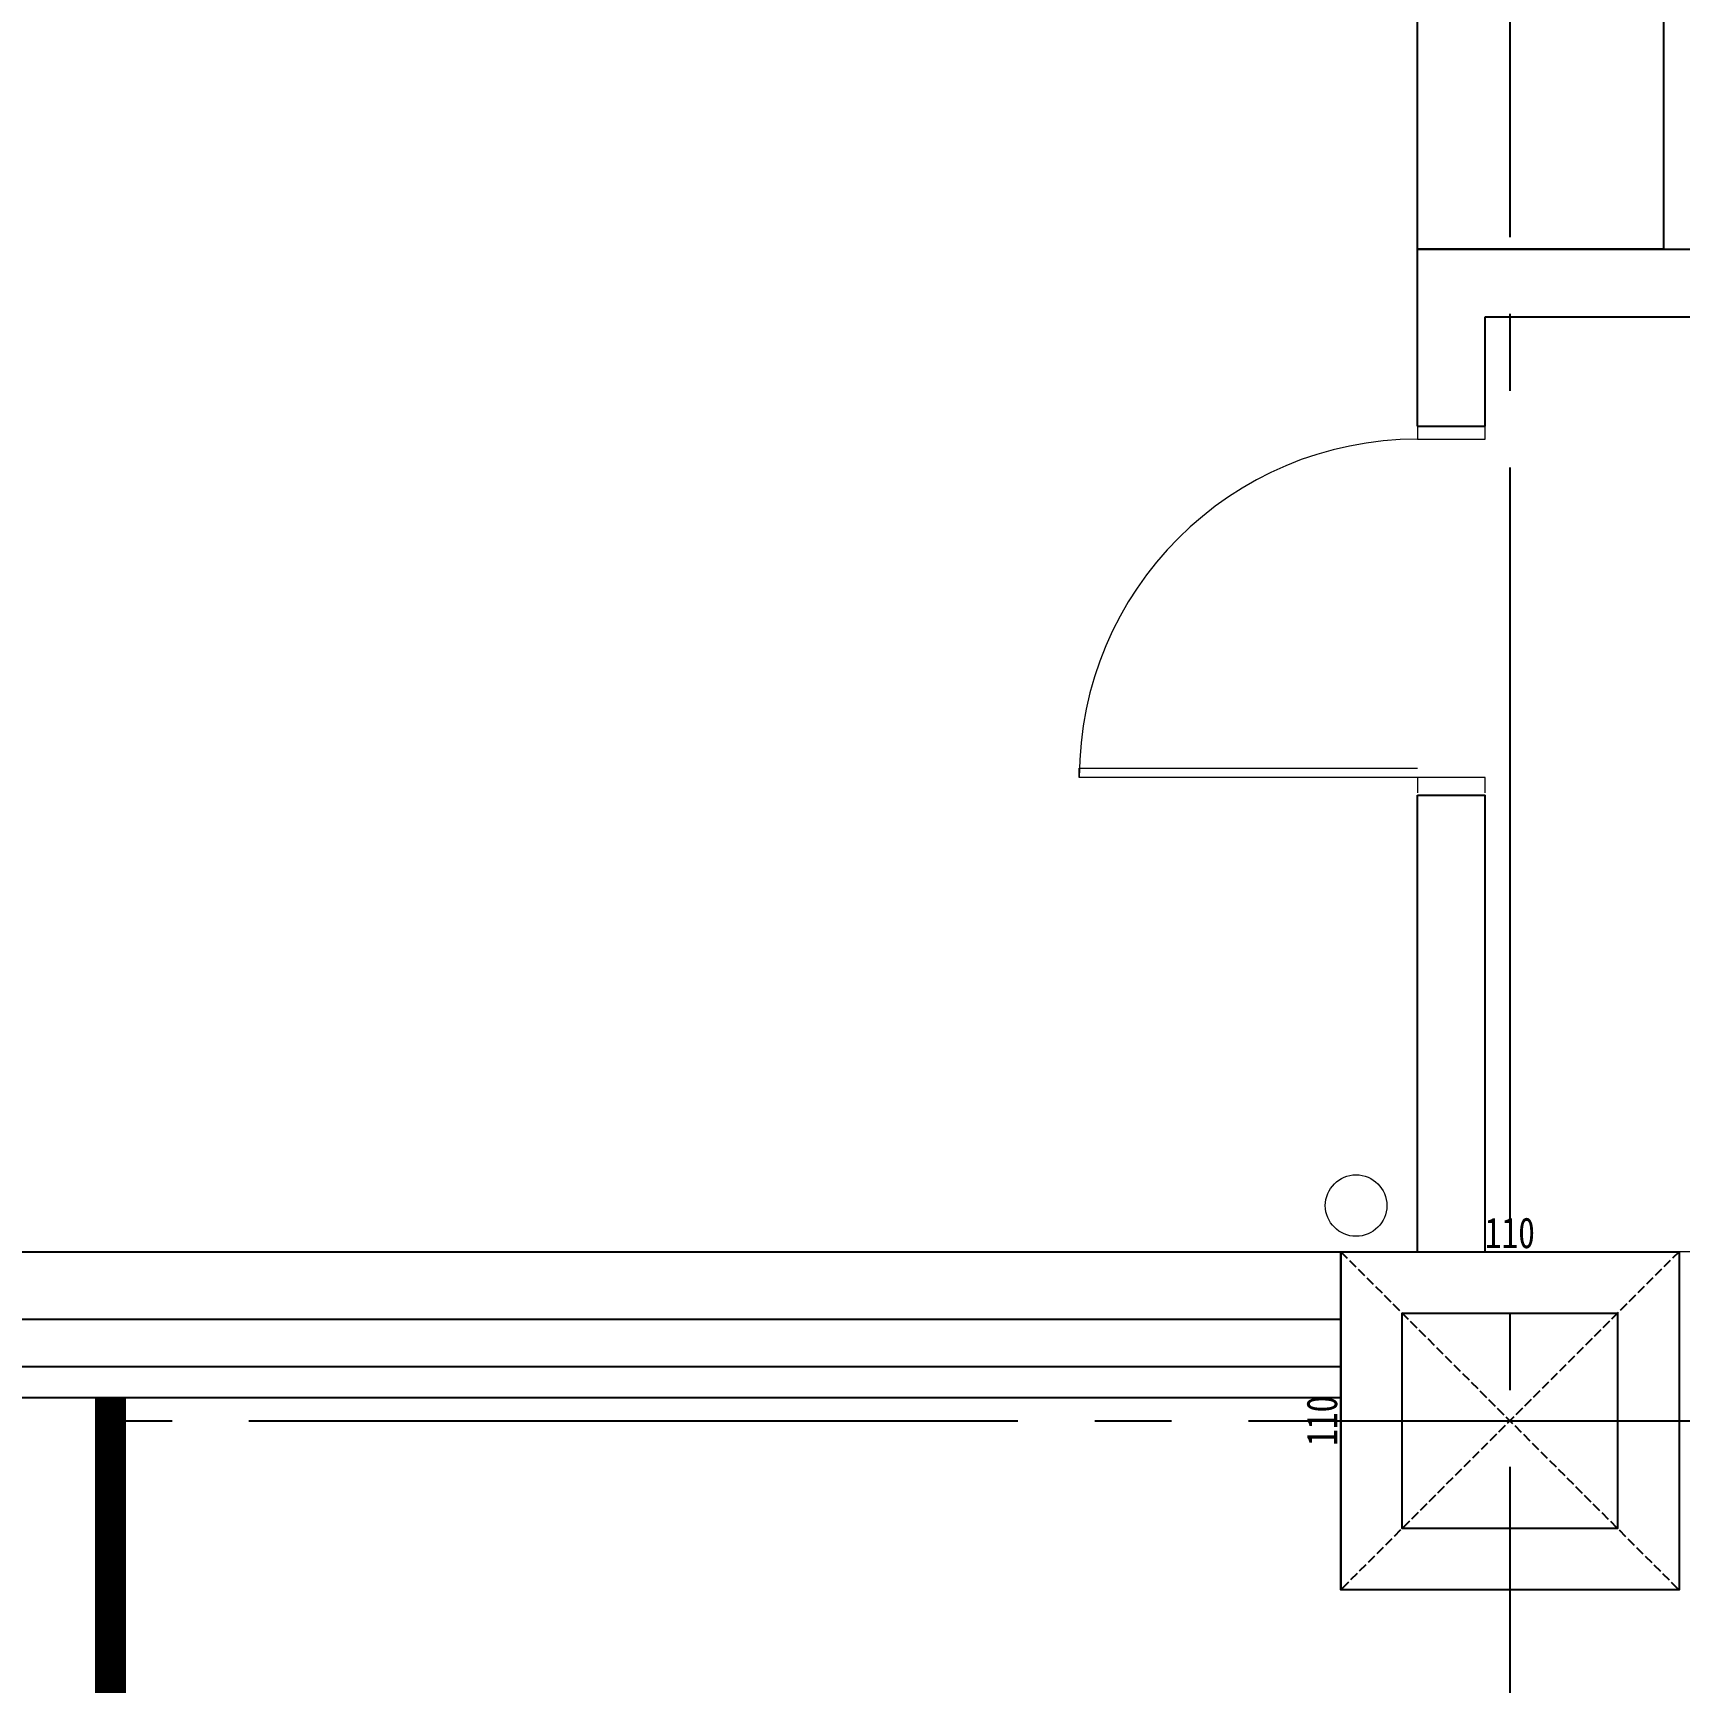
# Model space of a CAD drawing. Extents: x -3080 to 28500, y -1326 to 31609.
# Drawn here: x 6360 to 6895, y 8915 to 9451 of the extents above; entities that cross this region are included whole.
import ezdxf

# ---------------------------------------------------------------- set-up
doc = ezdxf.new("R2010")
doc.units = 0
doc.header["$LTSCALE"] = 100
for name, pattern in [('188K-SM-03-F05-ARCH-PA-Y2257103$0$DASHED', [19.05, 12.7, -6.35]), ('X-S-FAB-L05$0$COL-CEN-LIN', [3.25, 2.5, -0.25, 0.25, -0.25]), ('X-S-FAB-L05$0$HIDDEN', [0.4, 0.3, -0.1])]:
    doc.linetypes.add(name, pattern=pattern)
for name, color, linetype in [('0-xref', 8, 'Continuous'), ('188K-SM-03-F05-ARCH-PA-Y2257103$0$K-DIivder-3.5', 53, '188K-SM-03-F05-ARCH-PA-Y2257103$0$DASHED'), ('188K-SM-03-F05-ARCH-PA-Y2257103$0$K-岩棉 2hr 3.5-非抗', 53, 'Continuous'), ('X-S-FAB-L05$0$1_L05平面圖_1_A-OBJE-MEP', 8, 'Continuous'), ('X-S-FAB-L05$0$1_L05平面圖_1_Door', 8, 'Continuous'), ('X-S-FAB-L05$0$BEAM', 8, 'Continuous'), ('X-S-FAB-L05$0$BEAM-RC(P)', 8, 'Continuous'), ('X-S-FAB-L05$0$BLOCK', 8, 'Continuous'), ('X-S-FAB-L05$0$CCL', 8, 'X-S-FAB-L05$0$COL-CEN-LIN'), ('X-S-FAB-L05$0$COL', 8, 'Continuous'), ('X-S-FAB-L05$0$COL-S', 8, 'Continuous'), ('X-S-FAB-L05$0$S-FNDN', 8, 'Continuous'), ('X-S-FAB-L05$0$SLAB', 8, 'Continuous'), ('X-S-FAB-L05$0$WALL-RC', 8, 'Continuous')]:
    doc.layers.add(name, color=color, linetype=linetype)
doc.styles.add('X-S-FAB-L05$0$DIM', font='', dxfattribs={"width": 0.8})
doc.styles.get('X-S-FAB-L05$0$DIM').set_extended_font_data('MingLiU')
doc.dimstyles.new('X-S-FAB-L05$0$JJP_005_defpoint', dxfattribs={"dimtxt": 20, "dimasz": 0.5, "dimexe": 0.5, "dimexo": 0.5, "dimgap": 0.5, "dimtad": 1, "dimdsep": 46, "dimtxsty": 'X-S-FAB-L05$0$DIM', "dimblk": 'X-S-FAB-L05$0$_None', "dimcen": 10, "dimclrd": 256, "dimclre": 256, "dimclrt": 256, "dimadec": 0, "dimazin": 0, "dimtfac": 1, "dimtix": 1, "dimtmove": 2, "dimatfit": 3, "dimldrblk": 'X-S-FAB-L05$0$_None', "dimfxl": 0.5, "dimtolj": 1, "dimtzin": 0, "dimarcsym": 0})

# ---------------------------------------------------------------- blocks, each defined once
blk = doc.blocks.new('*D174')
at = {"layer": 'DefPoints', "lineweight": -2, "transparency": 16777216}
blk.add_line((0, 0), (110, 0), dxfattribs=at)
at = {"layer": 'DefPoints', "color": 0, "transparency": 16777216}
for p in [(0, 0), (110, 0), (110, 0)]:
    blk.add_point(p, dxfattribs=at)
at = {"layer": 'DefPoints', "transparency": 16777216, "insert": (55, 6.07), "char_height": 10, "attachment_point": 5, "style": 'X-S-FAB-L05$0$DIM'}
blk.add_mtext('\\A1;110', dxfattribs=at)
blk = doc.blocks.new('X-S-FAB-L05$0$_None')
blk = doc.blocks.new('*D175')
at = {"layer": 'DefPoints', "lineweight": -2, "transparency": 16777216}
blk.add_line((0, 0), (0, -110), dxfattribs=at)
at = {"layer": 'DefPoints', "color": 0, "transparency": 16777216}
for p in [(0, 0), (0, -110), (0, -110)]:
    blk.add_point(p, dxfattribs=at)
at = {"layer": 'DefPoints', "transparency": 16777216, "insert": (-6.07, -55), "char_height": 10, "attachment_point": 5, "rotation": 90, "style": 'X-S-FAB-L05$0$DIM'}
blk.add_mtext('\\A1;110', dxfattribs=at)
blk = doc.blocks.new('X-S-FAB-L05$0$板_3_2', base_point=(11935, 9055))
at = {"layer": 'X-S-FAB-L05$0$S-FNDN', "color": 15, "lineweight": 0, "flags": 128}
blk.add_lwpolyline([(11935, 9055), (4350, 9055), (4350, 7470), (9330, 7470), (9330, -55), (11935, -55), (11935, 4530), (11070, 4530), (11070, 5003), (11935, 5003)], close=True, dxfattribs=at)
blk = doc.blocks.new('188K-SM-03-F05-ARCH-PA-Y2257103')
at = {"layer": '188K-SM-03-F05-ARCH-PA-Y2257103$0$K-DIivder-3.5', "linetype": 'ByBlock', "ltscale": 2, "const_width": 10}
blk.add_lwpolyline([(6385, 9007.5), (6385, 8629.99)], dxfattribs=at)
at = {"layer": '188K-SM-03-F05-ARCH-PA-Y2257103$0$K-岩棉 2hr 3.5-非抗'}
for p, q in [((6785, 9017.5, 0), (6055, 9017.5, 0)), ((6785, 9007.5, 0), (6055, 9007.5, 0))]:
    blk.add_line(p, q, dxfattribs=at)
blk = doc.blocks.new('*U59')
at = {"layer": 'DefPoints', "linetype": 'X-S-FAB-L05$0$HIDDEN', "ltscale": 0.1}
for p, q in [((110, 0), (0, -110)), ((0, 0), (110, -110))]:
    blk.add_line(p, q, dxfattribs=at)
at = {"layer": 'X-S-FAB-L05$0$COL', "ltscale": 0.1}
blk.add_lwpolyline([(0, 0), (110, 0), (110, -110), (0, -110)], close=True, dxfattribs=at)
at = {"layer": 'DefPoints'}
dim = blk.add_linear_dim(base=(110, 0), p1=(0, 0), p2=(110, 0), dimstyle='X-S-FAB-L05$0$JJP_005_defpoint', override={"dimtxt": 10}, dxfattribs=at)
dim.commit()
dim.dimension.update_dxf_attribs({"geometry": '*D174', "text_midpoint": (55, 6.067)})
dim = blk.add_linear_dim(base=(0, -110), p1=(0, 0), p2=(0, -110), angle=90, dimstyle='X-S-FAB-L05$0$JJP_005_defpoint', override={"dimtxt": 10}, dxfattribs=at)
dim.commit()
dim.dimension.update_dxf_attribs({"geometry": '*D175', "text_midpoint": (-6.067, -55)})
blk = doc.blocks.new('X-S-FAB-L05$0$FAB2-L05')
at = {"layer": 'X-S-FAB-L05$0$CCL'}
for p, q in [((-19320, 11005), (-19320, 0)), ((-26880, 9720), (1210, 9720))]:
    blk.add_line(p, q, dxfattribs=at)
at = {"layer": 'X-S-FAB-L05$0$COL-S'}
blk.add_lwpolyline([(-19355, 9755), (-19285, 9755), (-19285, 9685), (-19355, 9685)], close=True, dxfattribs=at)
at = {"layer": 'X-S-FAB-L05$0$BEAM'}
blk.add_blockref('*U59', (-19375, 9775), dxfattribs=at)
blk = doc.blocks.new('X-S-FAB-L05')
at = {"layer": 'X-S-FAB-L05$0$1_L05平面圖_1_A-OBJE-MEP', "color": 8, "lineweight": 0, "ltscale": 10}
blk.add_circle((6790, 9070), 10, dxfattribs=at)
at = {"layer": 'X-S-FAB-L05$0$1_L05平面圖_1_Door', "color": 4, "lineweight": 0, "ltscale": 10}
for p, q in [((6810, 9324.269), (6810, 9319.269)), ((6832, 9319.269), (6832, 9324.269)), ((6810, 9319.269), (6832, 9319.269)), ((6700, 9209.269), (6700, 9212.269)), ((6700, 9212.269), (6810, 9212.269)), ((6810, 9209.269), (6700, 9209.269)), ((6810, 9209.269), (6810, 9204.269)), ((6832, 9209.269), (6810, 9209.269)), ((6832, 9204.269), (6832, 9209.269))]:
    blk.add_line(p, q, dxfattribs=at)
blk.add_arc((6810, 9209.269), 110, 90, 180, dxfattribs=at)
at = {"layer": 'X-S-FAB-L05$0$BEAM-RC(P)'}
blk.add_lwpolyline([(6810, 9870), (6890, 9870), (6890, 9381), (6810, 9381)], close=True, dxfattribs=at)
at = {"layer": 'X-S-FAB-L05$0$COL-S'}
blk.add_lwpolyline([(6805, 9035), (6875, 9035), (6875, 8965), (6805, 8965)], close=True, dxfattribs=at)
at = {"layer": 'X-S-FAB-L05$0$WALL-RC'}
for p, q in [((6810, 9381), (7710, 9381)), ((6810, 9323.5), (6810, 9381)), ((6832, 9359), (7688, 9359)), ((6832, 9323.5), (6832, 9359)), ((6810, 9323.5), (6832, 9323.5)), ((6810, 9203.5), (6832, 9203.5)), ((6810, 9055), (6810, 9203.5)), ((6832, 9055), (6832, 9203.5)), ((6055, 9055), (6785, 9055)), ((6055, 9033), (6785, 9033))]:
    blk.add_line(p, q, dxfattribs=at)
at = {"layer": 'X-S-FAB-L05$0$BEAM'}
blk.add_blockref('*U59', (6785, 9055), dxfattribs=at)
at = {"layer": 'X-S-FAB-L05$0$BLOCK'}
blk.add_blockref('X-S-FAB-L05$0$FAB2-L05', (26160, -720), dxfattribs=at)
at = {"layer": 'X-S-FAB-L05$0$SLAB', "color": 15, "lineweight": 0}
blk.add_blockref('X-S-FAB-L05$0$板_3_2', (11935, 9055), dxfattribs=at)

msp = doc.modelspace()

# ---------------------------------------------------------------- block references
at = {"layer": '0-xref'}
for name in ['X-S-FAB-L05', '188K-SM-03-F05-ARCH-PA-Y2257103']:
    msp.add_blockref(name, (0, 0), dxfattribs=at)

doc.saveas('drawing.dxf')
